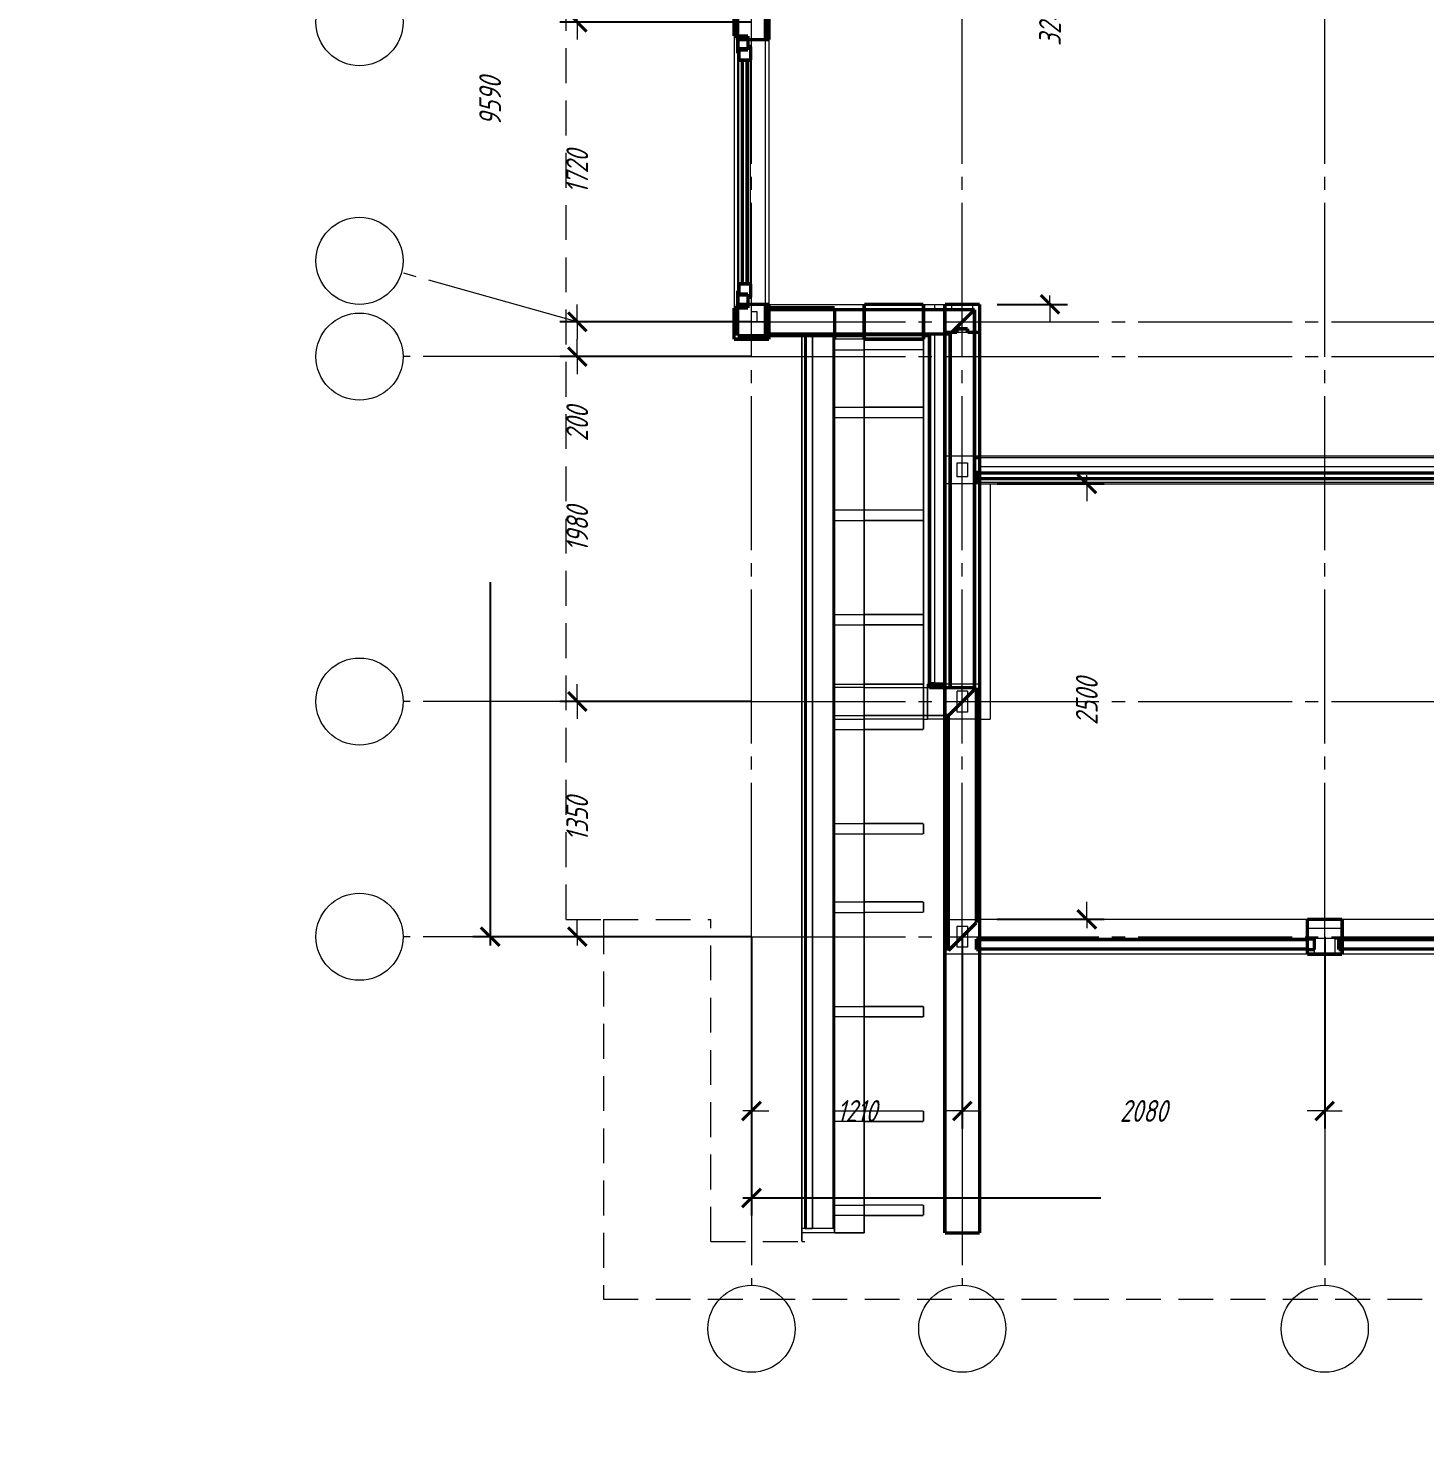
# Model space of a CAD drawing. Header units: millimetres. Extents: x 0 to 6720, y 0 to 297.
# Drawn here: x 2091.9 to 2252.2, y 0 to 162.2 of the extents above; entities that cross this region are included whole.
import ezdxf

# ---------------------------------------------------------------- set-up
doc = ezdxf.new("R2010")
doc.units = ezdxf.units.MM
for name, pattern in [('K5LT32768', [0]), ('K5LT_AXLED', [22.1875, 17.6875, -1.5, 1.5, -1.5]), ('K5LT_BASIC', [0]), ('K5LT_DASHED', [6, 4, -2]), ('K5LT_THIN', [0])]:
    doc.linetypes.add(name, pattern=pattern)
doc.layers.add('Системный слой', color=7, linetype='Continuous')
doc.styles.add('KDIMTEXTSTYLE', font='GOST_AU.SHX', dxfattribs={"width": 0.96, "oblique": 15, "height": 5})
doc.styles.add('KTEXTSTYLE', font='GOST_AU.SHX', dxfattribs={"width": 0.96, "height": 5})
doc.dimstyles.new('KDIMSTYLE (0.02)', dxfattribs={"dimtxt": 5, "dimasz": 1, "dimexe": 2, "dimexo": 0, "dimgap": 1, "dimtad": 1, "dimlfac": 50, "dimtxsty": 'KDIMTEXTSTYLE', "dimsah": 1, "dimcen": 0, "dimdle": 1, "dimadec": 0, "dimazin": 0, "dimtfac": 0.667, "dimtmove": 0, "dimatfit": 3, "dimfxl": 0, "dimtvp": 1, "dimtolj": 1, "dimtzin": 0, "dimarcsym": 0})

# ---------------------------------------------------------------- blocks, each defined once
blk = doc.blocks.new('U172')
at = {"layer": 'Системный слой', "color": 30, "linetype": 'K5LT_AXLED', "lineweight": 18}
for p, q in [((2154.91, 57.86), (2134.91, 57.86)), ((2174.91, 57.86), (2154.91, 57.86)), ((2174.91, 57.86), (2365.51, 57.86))]:
    blk.add_line(p, q, dxfattribs=at)
at = {"layer": 'Системный слой', "color": 7, "linetype": 'K5LT_THIN', "lineweight": 18}
blk.add_arc((2129.91, 57.86), 5, 0, 360, dxfattribs=at)
blk = doc.blocks.new('U173')
at = {"layer": 'Системный слой', "color": 30, "linetype": 'K5LT_AXLED', "lineweight": 18}
for p, q in [((2154.91, 84.86), (2134.91, 84.86)), ((2174.91, 84.86), (2154.91, 84.86)), ((2174.91, 84.86), (2365.51, 84.86))]:
    blk.add_line(p, q, dxfattribs=at)
at = {"layer": 'Системный слой', "color": 7, "linetype": 'K5LT_THIN', "lineweight": 18}
blk.add_arc((2129.91, 84.86), 5, 0, 360, dxfattribs=at)
blk = doc.blocks.new('U174')
at = {"layer": 'Системный слой', "color": 30, "linetype": 'K5LT_AXLED', "lineweight": 18}
for p, q in [((2154.91, 124.46), (2134.91, 124.46)), ((2174.91, 124.46), (2154.91, 124.46)), ((2174.91, 124.46), (2365.51, 124.46))]:
    blk.add_line(p, q, dxfattribs=at)
at = {"layer": 'Системный слой', "color": 7, "linetype": 'K5LT_THIN', "lineweight": 18}
blk.add_arc((2129.91, 124.46), 5, 0, 360, dxfattribs=at)
blk = doc.blocks.new('U175')
at = {"layer": 'Системный слой', "color": 30, "linetype": 'K5LT_AXLED', "lineweight": 18}
for p, q in [((2154.91, 128.46), (2134.72, 134.11)), ((2174.91, 128.46), (2154.91, 128.46)), ((2174.91, 128.46), (2365.51, 128.46))]:
    blk.add_line(p, q, dxfattribs=at)
at = {"layer": 'Системный слой', "color": 7, "linetype": 'K5LT_THIN', "lineweight": 18}
blk.add_arc((2129.91, 135.46), 5, 0, 360, dxfattribs=at)
blk = doc.blocks.new('U176')
at = {"layer": 'Системный слой', "color": 7, "linetype": 'K5LT_THIN', "lineweight": 18}
blk.add_arc((2129.91, 162.86), 5, 0, 360, dxfattribs=at)
blk = doc.blocks.new('U180')
at = {"layer": 'Системный слой', "color": 30, "linetype": 'K5LT_AXLED', "lineweight": 18}
for p, q in [((2174.91, 249.66), (2174.91, 289.66)), ((2174.91, 57.86), (2174.91, 249.66)), ((2174.91, 57.86), (2174.91, 37.86)), ((2174.91, 37.86), (2174.91, 17.86))]:
    blk.add_line(p, q, dxfattribs=at)
at = {"layer": 'Системный слой', "color": 7, "linetype": 'K5LT_THIN', "lineweight": 18}
blk.add_arc((2174.91, 12.86), 5, 0, 360, dxfattribs=at)
blk = doc.blocks.new('U181')
at = {"layer": 'Системный слой', "color": 30, "linetype": 'K5LT_AXLED', "lineweight": 18}
for p, q in [((2199.11, 249.66), (2199.11, 289.66)), ((2199.11, 57.86), (2199.11, 249.66)), ((2199.11, 57.86), (2199.11, 37.86)), ((2199.11, 37.86), (2199.11, 17.86))]:
    blk.add_line(p, q, dxfattribs=at)
at = {"layer": 'Системный слой', "color": 7, "linetype": 'K5LT_THIN', "lineweight": 18}
blk.add_arc((2199.11, 12.86), 5, 0, 360, dxfattribs=at)
blk = doc.blocks.new('U182')
at = {"layer": 'Системный слой', "color": 30, "linetype": 'K5LT_AXLED', "lineweight": 18}
for p, q in [((2240.71, 249.66), (2240.71, 289.66)), ((2240.71, 57.86), (2240.71, 249.66)), ((2240.71, 57.86), (2240.71, 37.86)), ((2240.71, 37.86), (2240.71, 17.86))]:
    blk.add_line(p, q, dxfattribs=at)
at = {"layer": 'Системный слой', "color": 7, "linetype": 'K5LT_THIN', "lineweight": 18}
blk.add_arc((2240.71, 12.86), 5, 0, 360, dxfattribs=at)
blk = doc.blocks.new('U171')
at = {"layer": 'Системный слой'}
for name in ['U180', 'U181', 'U182', 'U176', 'U175', 'U174', 'U173', 'U172']:
    blk.add_blockref(name, (0, 0), dxfattribs=at)
blk = doc.blocks.new('U206')
at = {"layer": 'Системный слой', "color": 7, "linetype": 'K5LT_DASHED', "lineweight": 18}
for p, q in [((2153.63, 59.86), (2153.63, 284.66)), ((2184.45, 125.26), (2187.85, 125.26)), ((2184.45, 118.66), (2187.85, 118.66)), ((2184.45, 117.46), (2187.85, 117.46)), ((2184.45, 106.86), (2187.85, 106.86)), ((2184.45, 105.66), (2187.85, 105.66)), ((2184.45, 94.86), (2187.85, 94.86)), ((2184.45, 93.66), (2187.85, 93.66)), ((2184.45, 86.86), (2187.85, 86.86)), ((2187.85, 86.46), (2184.45, 86.46)), ((2184.45, 83.26), (2187.85, 83.26)), ((2184.45, 82.86), (2187.85, 82.86)), ((2194.65, 82.86), (2195.11, 82.86)), ((2184.45, 81.66), (2187.85, 81.66)), ((2184.45, 70.86), (2187.85, 70.86)), ((2184.45, 69.66), (2187.85, 69.66)), ((2184.45, 61.86), (2187.85, 61.86)), ((2184.45, 60.66), (2187.85, 60.66)), ((2153.63, 59.86), (2157.91, 59.86)), ((2157.91, 59.86), (2157.91, 16.26)), ((2157.91, 59.86), (2170.23, 59.86)), ((2170.23, 22.86), (2170.23, 59.86)), ((2184.45, 49.86), (2187.85, 49.86)), ((2187.85, 48.66), (2184.45, 48.66)), ((2184.45, 37.86), (2187.85, 37.86)), ((2187.85, 36.66), (2184.45, 36.66)), ((2184.45, 27.06), (2187.85, 27.06)), ((2181.04, 24.36), (2180.7, 24.36)), ((2184.28, 24.36), (2181.9, 24.36)), ((2187.85, 25.86), (2184.45, 25.86)), ((2170.23, 22.86), (2180.7, 22.86)), ((2184.45, 23.86), (2180.7, 23.86)), ((2157.91, 16.26), (2407.11, 16.26))]:
    blk.add_line(p, q, dxfattribs=at)
at = {"layer": 'Системный слой', "color": 7, "linetype": 'K5LT32768', "lineweight": 18}
for p, q in [((2174.91, 160.86), (2174.91, 164.86)), ((2172.91, 161.26), (2172.91, 130.06)), ((2173.31, 160.86), (2173.31, 130.46)), ((2176.51, 130.46), (2176.51, 160.86)), ((2176.91, 160.86), (2176.91, 130.46)), ((2173.35, 159.3), (2173.35, 132.02)), ((2174.51, 159.91), (2173.45, 159.91)), ((2173.45, 159.91), (2173.45, 159.68)), ((2173.45, 132.82), (2173.45, 158.5)), ((2174.81, 132.82), (2174.81, 158.5)), ((2173.45, 131.41), (2173.45, 131.64)), ((2174.51, 131.41), (2173.45, 131.41)), ((2174.91, 129.66), (2174.91, 130.46)), ((2176.91, 130.46), (2187.85, 130.46)), ((2194.65, 130.46), (2195.91, 130.46)), ((2195.91, 130.46), (2195.91, 129.86)), ((2195.91, 130.46), (2197.11, 130.46)), ((2197.91, 129.86), (2197.91, 130.46)), ((2200.31, 129.86), (2200.31, 130.46)), ((2174.91, 129.66), (2175.51, 129.66)), ((2174.91, 128.46), (2174.91, 129.66)), ((2174.91, 126.86), (2174.91, 128.46)), ((2175.51, 128.46), (2174.91, 128.46)), ((2175.51, 129.66), (2175.51, 128.46)), ((2176.51, 128.46), (2175.51, 128.46)), ((2174.91, 126.86), (2174.91, 126.46)), ((2194.65, 126.86), (2187.85, 126.86)), ((2195.91, 127.06), (2195.91, 87.06)), ((2198.51, 127.26), (2199.71, 127.26)), ((2187.85, 126.46), (2184.45, 126.46)), ((2197.11, 113.06), (2197.71, 113.06)), ((2197.71, 113.06), (2200.51, 113.06)), ((2198.51, 112.26), (2199.71, 112.26)), ((2198.51, 110.66), (2198.51, 112.26)), ((2199.71, 112.26), (2199.71, 110.66)), ((2200.51, 113.06), (2201.11, 113.06)), ((2201.11, 113.06), (2257.11, 113.06)), ((2257.11, 112.86), (2201.11, 112.86)), ((2199.71, 110.66), (2198.51, 110.66)), ((2201.11, 111.06), (2200.71, 111.06)), ((2201.11, 111.86), (2257.11, 111.86)), ((2257.11, 111.18), (2201.11, 111.18)), ((2197.71, 109.86), (2197.11, 109.86)), ((2200.51, 109.86), (2197.71, 109.86)), ((2201.11, 109.86), (2200.51, 109.86)), ((2201.11, 110.06), (2257.11, 110.06)), ((2201.11, 109.86), (2202.31, 109.86)), ((2202.31, 109.86), (2202.31, 82.86)), ((2202.31, 109.86), (2257.11, 109.86)), ((2195.34, 87.06), (2195.91, 87.06)), ((2195.91, 87.06), (2195.91, 86.86)), ((2196.51, 86.86), (2196.51, 86.46)), ((2197.71, 86.86), (2197.11, 86.86)), ((2200.51, 86.86), (2197.71, 86.86)), ((2199.71, 86.06), (2198.51, 86.06)), ((2198.51, 84.26), (2198.51, 86.06)), ((2199.71, 86.06), (2199.71, 85.46)), ((2201.11, 86.86), (2200.51, 86.86)), ((2199.71, 85.46), (2199.71, 83.66)), ((2197.51, 82.86), (2197.11, 82.86)), ((2200.71, 82.86), (2197.51, 82.86)), ((2198.51, 83.66), (2198.51, 84.26)), ((2199.71, 83.66), (2198.51, 83.66)), ((2201.11, 82.86), (2200.71, 82.86)), ((2201.11, 82.86), (2202.31, 82.86)), ((2197.11, 59.86), (2197.51, 59.86)), ((2197.51, 59.86), (2200.71, 59.86)), ((2198.51, 59.06), (2199.71, 59.06)), ((2198.51, 57.26), (2198.51, 59.06)), ((2199.71, 59.06), (2199.71, 58.46)), ((2199.71, 58.46), (2199.71, 56.66)), ((2200.71, 59.86), (2201.11, 59.86)), ((2238.71, 59.86), (2201.11, 59.86)), ((2238.71, 58.86), (2242.71, 58.86)), ((2279.11, 59.86), (2242.71, 59.86)), ((2198.51, 56.66), (2198.51, 57.26)), ((2201.11, 57.62), (2238.71, 57.62)), ((2242.71, 57.66), (2238.71, 57.66)), ((2241.91, 55.86), (2241.91, 57.62)), ((2241.91, 57.62), (2242.31, 57.62)), ((2242.71, 57.62), (2280.31, 57.62)), ((2201.11, 55.86), (2197.11, 55.86)), ((2199.71, 56.66), (2198.51, 56.66)), ((2238.71, 55.86), (2201.11, 55.86)), ((2239.51, 56.38), (2239.51, 55.86)), ((2280.31, 55.86), (2242.71, 55.86))]:
    blk.add_line(p, q, dxfattribs=at)
at = {"layer": 'Системный слой', "color": 5, "linetype": 'K5LT_BASIC', "const_width": 0.4}
for points in [[(2172.91, 161.26), (2172.91, 164.46)], [(2173.31, 161.26), (2173.31, 164.46)], [(2176.51, 164.86), (2176.51, 160.86)], [(2176.91, 164.86), (2176.91, 160.86)], [(2173.31, 161.26), (2172.91, 161.26)], [(2174.51, 161.26), (2173.31, 161.26)], [(2173.31, 160.86), (2173.31, 161.26)], [(2173.35, 160.86), (2173.31, 160.86)], [(2173.35, 160.86), (2174.51, 160.86)], [(2173.35, 159.3), (2173.35, 160.86)], [(2174.51, 160.86), (2174.51, 161.26)], [(2174.51, 160.86), (2174.91, 160.86)], [(2174.51, 160.86), (2174.51, 160.06)], [(2176.51, 160.86), (2174.91, 160.86)], [(2176.91, 160.86), (2176.51, 160.86)], [(2173.45, 159.3), (2173.35, 159.3)], [(2174.51, 159.68), (2173.45, 159.68)], [(2173.45, 159.3), (2173.45, 159.68)], [(2173.45, 158.5), (2173.45, 159.3)], [(2174.51, 160.06), (2174.81, 160.06)], [(2174.51, 160.06), (2174.51, 159.91)], [(2174.51, 159.68), (2174.51, 159.91)], [(2174.81, 160.06), (2174.81, 158.5)], [(2173.85, 158.5), (2173.45, 158.5)], [(2173.85, 132.82), (2173.85, 158.5)], [(2173.85, 158.5), (2174.41, 158.5)], [(2174.41, 158.5), (2174.41, 132.82)], [(2174.81, 158.5), (2174.41, 158.5)], [(2173.45, 132.02), (2173.45, 132.82)], [(2173.45, 132.82), (2173.85, 132.82)], [(2174.41, 132.82), (2173.85, 132.82)], [(2174.41, 132.82), (2174.81, 132.82)], [(2174.81, 132.82), (2174.81, 131.26)], [(2173.35, 132.02), (2173.45, 132.02)], [(2173.35, 130.46), (2173.35, 132.02)], [(2173.45, 132.02), (2173.45, 131.64)], [(2173.45, 131.64), (2174.51, 131.64)], [(2174.51, 131.41), (2174.51, 131.64)], [(2174.51, 131.41), (2174.51, 131.26)], [(2174.81, 131.26), (2174.51, 131.26)], [(2174.51, 130.46), (2174.51, 131.26)], [(2172.91, 126.46), (2172.91, 130.06)], [(2172.91, 130.06), (2173.31, 130.06)], [(2173.31, 130.06), (2173.31, 130.46)], [(2173.31, 130.46), (2173.35, 130.46)], [(2173.31, 126.86), (2173.31, 130.06)], [(2173.31, 130.06), (2174.51, 130.06)], [(2173.35, 130.46), (2174.51, 130.46)], [(2174.51, 130.06), (2174.51, 130.46)], [(2174.91, 130.46), (2174.51, 130.46)], [(2174.91, 130.46), (2176.51, 130.46)], [(2176.51, 130.46), (2176.91, 130.46)], [(2176.51, 130.46), (2176.51, 130.06)], [(2176.51, 129.86), (2176.51, 130.06)], [(2176.51, 130.06), (2176.91, 130.06)], [(2176.51, 129.86), (2176.91, 129.86)], [(2176.51, 128.46), (2176.51, 129.86)], [(2176.91, 130.46), (2176.91, 130.06)], [(2176.91, 130.06), (2184.45, 130.06)], [(2176.91, 130.06), (2176.91, 129.86)], [(2176.91, 129.86), (2184.45, 129.86)], [(2176.91, 129.86), (2176.91, 127.06)], [(2184.45, 130.06), (2184.45, 129.86)], [(2184.45, 129.86), (2184.45, 127.06)], [(2184.45, 129.86), (2187.85, 129.86)], [(2187.85, 130.46), (2194.65, 130.46)], [(2187.85, 129.86), (2187.85, 130.46)], [(2187.85, 127.06), (2187.85, 129.86)], [(2187.85, 129.86), (2194.65, 129.86)], [(2194.65, 130.46), (2194.65, 129.86)], [(2195.91, 129.86), (2194.65, 129.86)], [(2194.65, 129.86), (2194.65, 127.06)], [(2197.11, 129.86), (2195.91, 129.86)], [(2197.11, 129.86), (2197.11, 130.46)], [(2197.11, 130.46), (2197.91, 130.46)], [(2197.11, 127.26), (2197.11, 129.86)], [(2197.91, 129.86), (2197.11, 129.86)], [(2197.91, 130.46), (2200.31, 130.46)], [(2197.91, 127.26), (2200.51, 129.86)], [(2200.31, 129.86), (2197.91, 129.86)], [(2200.31, 130.46), (2201.11, 130.46)], [(2200.51, 129.86), (2200.31, 129.86)], [(2200.51, 129.86), (2200.51, 127.26)], [(2201.11, 127.26), (2201.11, 130.46)], [(2176.51, 127.06), (2176.51, 128.46)], [(2174.91, 126.46), (2172.91, 126.46)], [(2174.91, 126.86), (2173.31, 126.86)], [(2176.51, 126.86), (2174.91, 126.86)], [(2176.91, 126.46), (2174.91, 126.46)], [(2176.91, 127.06), (2176.51, 127.06)], [(2176.51, 127.06), (2176.51, 126.86)], [(2176.91, 126.86), (2176.51, 126.86)], [(2184.45, 127.06), (2176.91, 127.06)], [(2176.91, 127.06), (2176.91, 126.86)], [(2176.91, 126.86), (2176.91, 126.46)], [(2180.7, 126.86), (2176.91, 126.86)], [(2180.7, 126.86), (2181.04, 126.86)], [(2181.04, 126.86), (2181.21, 126.86)], [(2181.21, 126.86), (2181.9, 126.86)], [(2181.9, 126.86), (2184.28, 126.86)], [(2184.28, 126.86), (2184.45, 126.86)], [(2184.45, 127.06), (2184.45, 126.86)], [(2187.85, 127.06), (2184.45, 127.06)], [(2184.45, 126.86), (2187.85, 126.86)], [(2184.45, 126.46), (2184.45, 126.86)], [(2187.85, 126.86), (2187.85, 127.06)], [(2194.65, 127.06), (2187.85, 127.06)], [(2187.85, 126.46), (2187.85, 126.86)], [(2187.85, 126.46), (2194.65, 126.46)], [(2194.65, 127.06), (2195.91, 127.06)], [(2194.65, 127.06), (2194.65, 126.86)], [(2194.65, 126.86), (2195.34, 126.86)], [(2194.65, 126.86), (2194.65, 126.46)], [(2195.34, 126.86), (2195.34, 87.06)], [(2195.91, 127.06), (2197.11, 127.06)], [(2197.91, 127.26), (2197.11, 127.26)], [(2197.11, 127.06), (2197.11, 127.26)], [(2197.71, 127.06), (2197.11, 127.06)], [(2197.11, 113.06), (2197.11, 127.06)], [(2197.91, 127.26), (2197.71, 127.06)], [(2197.71, 113.06), (2197.71, 127.06)], [(2198.51, 127.26), (2197.91, 127.26)], [(2198.51, 127.66), (2198.51, 127.26)], [(2199.71, 127.66), (2198.51, 127.66)], [(2199.71, 127.26), (2199.71, 127.66)], [(2200.51, 127.26), (2199.71, 127.26)], [(2201.11, 127.26), (2200.51, 127.26)], [(2200.51, 127.26), (2200.51, 113.06)], [(2201.11, 113.06), (2201.11, 127.26)], [(2197.11, 109.86), (2197.11, 113.06)], [(2197.71, 109.86), (2197.71, 113.06)], [(2200.51, 113.06), (2200.51, 112.86)], [(2200.51, 112.86), (2201.11, 112.86)], [(2200.51, 110.06), (2200.51, 112.86)], [(2201.11, 112.86), (2201.11, 113.06)], [(2201.11, 112.86), (2201.11, 111.86)], [(2201.11, 111.86), (2201.11, 111.18)], [(2201.11, 111.18), (2200.71, 111.18)], [(2200.71, 111.18), (2200.71, 111.06)], [(2200.71, 110.38), (2200.71, 111.06)], [(2200.71, 110.38), (2201.11, 110.38)], [(2201.11, 111.18), (2201.11, 111.1)], [(2201.11, 111.1), (2257.11, 111.1)], [(2201.11, 111.06), (2201.11, 111.1)], [(2201.11, 110.46), (2201.11, 111.06)], [(2257.11, 110.46), (2201.11, 110.46)], [(2201.11, 110.46), (2201.11, 110.38)], [(2201.11, 110.38), (2201.11, 110.06)], [(2197.11, 86.86), (2197.11, 109.86)], [(2197.71, 86.86), (2197.71, 109.86)], [(2201.11, 110.06), (2200.51, 110.06)], [(2200.51, 110.06), (2200.51, 109.86)], [(2200.51, 109.86), (2200.51, 86.86)], [(2201.11, 109.86), (2201.11, 110.06)], [(2201.11, 109.86), (2201.11, 86.86)], [(2195.34, 87.06), (2195.34, 86.86)], [(2195.91, 86.86), (2195.34, 86.86)], [(2195.34, 86.86), (2195.34, 86.46)], [(2196.51, 86.46), (2195.34, 86.46)], [(2196.51, 86.86), (2195.91, 86.86)], [(2197.11, 86.86), (2196.51, 86.86)], [(2197.11, 86.46), (2196.51, 86.46)], [(2197.11, 86.86), (2197.11, 86.46)], [(2197.11, 86.46), (2197.11, 83.26)], [(2197.11, 86.46), (2197.71, 86.46)], [(2197.71, 86.46), (2197.71, 86.86)], [(2200.51, 86.46), (2197.71, 86.46)], [(2200.71, 86.46), (2199.71, 85.46)], [(2200.51, 86.86), (2200.51, 86.46)], [(2200.51, 86.46), (2200.71, 86.46)], [(2200.71, 86.46), (2200.71, 82.86)], [(2201.11, 82.86), (2201.11, 86.86)], [(2198.51, 84.26), (2197.51, 83.26)], [(2199.71, 85.46), (2198.51, 84.26)], [(2197.51, 83.26), (2197.11, 83.26)], [(2197.11, 83.26), (2197.11, 82.86)], [(2197.11, 59.86), (2197.11, 82.86)], [(2197.51, 82.86), (2197.51, 83.26)], [(2197.51, 59.86), (2197.51, 82.86)], [(2200.71, 82.86), (2200.71, 59.86)], [(2201.11, 59.86), (2201.11, 82.86)], [(2197.11, 59.86), (2197.11, 55.86)], [(2197.51, 56.26), (2197.51, 59.86)], [(2200.71, 59.86), (2200.71, 59.46)], [(2201.11, 57.62), (2201.11, 59.86)], [(2238.71, 59.86), (2242.71, 59.86)], [(2238.71, 58.86), (2238.71, 59.86)], [(2242.71, 59.86), (2242.71, 58.86)], [(2199.71, 58.46), (2198.51, 57.26)], [(2200.71, 59.46), (2199.71, 58.46)], [(2238.71, 57.66), (2238.71, 58.86)], [(2242.71, 58.86), (2242.71, 57.66)], [(2198.51, 57.26), (2197.51, 56.26)], [(2200.71, 57.62), (2200.71, 56.38)], [(2201.11, 57.62), (2200.71, 57.62)], [(2201.11, 57.54), (2238.71, 57.54)], [(2201.11, 56.46), (2201.11, 57.54)], [(2238.71, 57.62), (2238.71, 57.66)], [(2239.51, 57.62), (2238.71, 57.62)], [(2238.71, 57.54), (2238.71, 56.46)], [(2239.51, 56.38), (2239.51, 57.62)], [(2242.71, 57.62), (2242.31, 57.62)], [(2242.31, 57.62), (2242.31, 56.38)], [(2242.71, 57.66), (2242.71, 57.62)], [(2242.71, 57.54), (2280.31, 57.54)], [(2242.71, 56.46), (2242.71, 57.54)], [(2197.11, 23.86), (2197.11, 55.86)], [(2200.71, 56.38), (2201.11, 56.38)], [(2238.71, 56.46), (2201.11, 56.46)], [(2201.11, 56.38), (2201.11, 55.86)], [(2201.11, 55.86), (2201.11, 23.86)], [(2238.71, 56.38), (2239.51, 56.38)], [(2238.71, 55.86), (2238.71, 56.38)], [(2239.51, 55.86), (2238.71, 55.86)], [(2239.51, 55.86), (2241.91, 55.86)], [(2242.71, 55.86), (2241.91, 55.86)], [(2242.31, 56.38), (2242.71, 56.38)], [(2280.31, 56.46), (2242.71, 56.46)], [(2242.71, 56.38), (2242.71, 55.86)], [(2201.11, 23.86), (2197.11, 23.86)]]:
    blk.add_lwpolyline(points, dxfattribs=at)
at = {"layer": 'Системный слой', "color": 7, "linetype": 'K5LT_DASHED', "const_width": 0.18}
for points in [[(2180.7, 24.36), (2180.7, 126.86)], [(2181.04, 24.36), (2181.04, 126.86)], [(2181.21, 24.36), (2181.21, 126.86)], [(2181.9, 126.86), (2181.9, 24.36)], [(2184.28, 24.36), (2184.28, 126.86)], [(2184.45, 125.26), (2184.45, 126.46)], [(2187.85, 125.26), (2187.85, 126.46)], [(2194.65, 126.46), (2194.65, 125.26)], [(2184.45, 118.66), (2184.45, 125.26)], [(2194.65, 125.26), (2187.85, 125.26)], [(2187.85, 125.26), (2187.85, 118.66)], [(2194.65, 118.66), (2194.65, 125.26)], [(2184.45, 117.46), (2184.45, 118.66)], [(2187.85, 117.46), (2187.85, 118.66)], [(2187.85, 118.66), (2194.65, 118.66)], [(2194.65, 118.66), (2194.65, 117.46)], [(2184.45, 106.86), (2184.45, 117.46)], [(2194.65, 117.46), (2187.85, 117.46)], [(2187.85, 117.46), (2187.85, 106.86)], [(2194.65, 106.86), (2194.65, 117.46)], [(2184.45, 105.66), (2184.45, 106.86)], [(2184.45, 94.86), (2184.45, 105.66)], [(2187.85, 105.66), (2187.85, 106.86)], [(2187.85, 106.86), (2194.65, 106.86)], [(2194.65, 105.66), (2187.85, 105.66)], [(2187.85, 105.66), (2187.85, 94.86)], [(2194.65, 106.86), (2194.65, 105.66)], [(2194.65, 94.86), (2194.65, 105.66)], [(2184.45, 93.66), (2184.45, 94.86)], [(2187.85, 93.66), (2187.85, 94.86)], [(2187.85, 94.86), (2194.65, 94.86)], [(2194.65, 94.86), (2194.65, 93.66)], [(2184.45, 86.86), (2184.45, 93.66)], [(2194.65, 93.66), (2187.85, 93.66)], [(2187.85, 93.66), (2187.85, 86.86)], [(2194.65, 86.86), (2194.65, 93.66)], [(2184.45, 86.46), (2184.45, 86.86)], [(2184.45, 83.26), (2184.45, 86.46)], [(2187.85, 86.86), (2194.65, 86.86)], [(2187.85, 86.46), (2187.85, 86.86)], [(2187.85, 83.26), (2187.85, 86.46)], [(2187.85, 86.46), (2194.65, 86.46)], [(2194.65, 86.86), (2194.65, 86.46)], [(2194.65, 86.46), (2194.65, 83.26)], [(2195.11, 86.46), (2194.65, 86.46)], [(2195.11, 86.46), (2195.11, 86.86)], [(2195.11, 86.86), (2195.34, 86.86)], [(2195.34, 86.46), (2195.11, 86.46)], [(2195.11, 83.26), (2195.11, 86.46)], [(2184.45, 82.86), (2184.45, 83.26)], [(2184.45, 81.66), (2184.45, 82.86)], [(2194.65, 83.26), (2187.85, 83.26)], [(2187.85, 82.86), (2187.85, 83.26)], [(2187.85, 81.66), (2187.85, 82.86)], [(2187.85, 82.86), (2194.65, 82.86)], [(2194.65, 83.26), (2194.65, 82.86)], [(2195.11, 83.26), (2194.65, 83.26)], [(2194.65, 82.86), (2194.65, 81.66)], [(2195.11, 83.26), (2195.11, 82.86)], [(2197.11, 83.26), (2195.11, 83.26)], [(2197.11, 82.86), (2195.11, 82.86)], [(2184.45, 70.86), (2184.45, 81.66)], [(2194.65, 81.66), (2187.85, 81.66)], [(2187.85, 81.66), (2187.85, 70.86)], [(2184.45, 69.66), (2184.45, 70.86)], [(2184.45, 61.86), (2184.45, 69.66)], [(2187.85, 69.66), (2187.85, 70.86)], [(2187.85, 70.86), (2194.65, 70.86)], [(2194.65, 69.66), (2187.85, 69.66)], [(2187.85, 69.66), (2187.85, 61.86)], [(2194.65, 70.86), (2194.65, 69.66)], [(2184.45, 60.66), (2184.45, 61.86)], [(2187.85, 60.66), (2187.85, 61.86)], [(2187.85, 61.86), (2194.65, 61.86)], [(2194.65, 61.86), (2194.65, 60.66)], [(2184.45, 49.86), (2184.45, 60.66)], [(2194.65, 60.66), (2187.85, 60.66)], [(2187.85, 60.66), (2187.85, 49.86)], [(2184.45, 48.66), (2184.45, 49.86)], [(2184.45, 37.86), (2184.45, 48.66)], [(2187.85, 49.86), (2194.65, 49.86)], [(2187.85, 48.66), (2187.85, 49.86)], [(2194.65, 48.66), (2187.85, 48.66)], [(2187.85, 48.66), (2187.85, 37.86)], [(2194.65, 49.86), (2194.65, 48.66)], [(2184.45, 36.66), (2184.45, 37.86)], [(2187.85, 37.86), (2194.65, 37.86)], [(2187.85, 36.66), (2187.85, 37.86)], [(2194.65, 37.86), (2194.65, 36.66)], [(2184.45, 27.06), (2184.45, 36.66)], [(2194.65, 36.66), (2187.85, 36.66)], [(2187.85, 36.66), (2187.85, 27.06)], [(2184.45, 25.86), (2184.45, 27.06)], [(2184.45, 24.36), (2184.45, 25.86)], [(2187.85, 27.06), (2194.65, 27.06)], [(2187.85, 25.86), (2187.85, 27.06)], [(2194.65, 25.86), (2187.85, 25.86)], [(2187.85, 25.86), (2187.85, 23.86)], [(2194.65, 27.06), (2194.65, 25.86)], [(2180.7, 23.86), (2180.7, 24.36)], [(2181.21, 24.36), (2181.04, 24.36)], [(2181.9, 24.36), (2181.21, 24.36)], [(2184.45, 24.36), (2184.28, 24.36)], [(2184.45, 23.86), (2184.45, 24.36)], [(2180.7, 22.86), (2180.7, 23.86)], [(2181.04, 22.86), (2180.7, 22.86)], [(2187.85, 23.86), (2184.45, 23.86)]]:
    blk.add_lwpolyline(points, dxfattribs=at)
blk = doc.blocks.new('KDIMARROW_03')
at = {"layer": 'Системный слой', "color": 0, "linetype": 'K5LT_BASIC', "lineweight": 40}
blk.add_line((-1.06, -1.06), (1.06, 1.06), dxfattribs=at)
at = {"layer": 'Системный слой', "color": 0, "linetype": 'K5LT_THIN', "lineweight": 18}
for q in [(-1, 0), (2, 0)]:
    blk.add_line((0, 0), q, dxfattribs=at)

msp = doc.modelspace()

# ---------------------------------------------------------------- block references
at = {"layer": 'Системный слой'}
for name in ['U171', 'U206']:
    msp.add_blockref(name, (0, 0), dxfattribs=at)

# ---------------------------------------------------------------- dimensions: what is measured, and where the dimension line sits
at = {"layer": 'Системный слой', "color": 7}
for base, p1, p2, location, override in [((2144.90785, 57.86262), (2174.90785, 249.66262), (2174.90785, 57.86262), (2144.90785, 153.76262), {"dimexo": 0, "dimpost": '\\H2.5;\\W0.965;\\Q15;<>', "dimblk1": 'KDIMARROW_03', "dimblk2": 'KDIMARROW_03', "dimse1": 0, "dimse2": 0, "dimclrt": 7, "dimtolj": 1}), ((2154.90785, 162.86262), (2174.90785, 197.26262), (2174.90785, 162.86262), (2154.90785, 180.06262), {"dimexo": 0, "dimpost": '\\H2.5;\\W0.965;\\Q15;<>', "dimblk1": 'KDIMARROW_03', "dimblk2": 'KDIMARROW_03', "dimse1": 0, "dimse2": 0, "dimclrt": 7, "dimtolj": 1}), ((2209.1741, 195.26262), (2201.10785, 130.46262), (2201.10785, 195.26262), (2209.1741, 162.86262), {"dimexo": 2, "dimpost": '\\H2.5;\\W0.965;\\Q15;<>', "dimblk1": 'KDIMARROW_03', "dimblk2": 'KDIMARROW_03', "dimse1": 0, "dimse2": 0, "dimclrt": 7, "dimtolj": 1}), ((2154.90785, 128.46262), (2174.90785, 162.86262), (2174.90785, 128.46262), (2154.90785, 145.66262), {"dimexo": 0, "dimpost": '\\H2.5;\\W0.965;\\Q15;<>', "dimblk1": 'KDIMARROW_03', "dimblk2": 'KDIMARROW_03', "dimse1": 0, "dimse2": 0, "dimclrt": 7, "dimtolj": 1}), ((2154.90785, 124.46262), (2174.90785, 128.46262), (2174.90785, 124.46262), (2154.90785, 116.72559), {"dimexo": 0, "dimpost": '\\H2.5;\\W0.965;\\Q15;<>', "dimblk1": 'KDIMARROW_03', "dimblk2": 'KDIMARROW_03', "dimse1": 0, "dimse2": 0, "dimclrt": 7, "dimtolj": 1}), ((2154.90785, 84.86262), (2174.90785, 124.46262), (2174.90785, 84.86262), (2154.90785, 104.66262), {"dimexo": 0, "dimpost": '\\H2.5;\\W0.965;\\Q15;<>', "dimblk1": 'KDIMARROW_03', "dimblk2": 'KDIMARROW_03', "dimse1": 0, "dimse2": 0, "dimclrt": 7, "dimtolj": 1}), ((2213.397, 59.86262), (2201.10783, 109.86262), (2201.10785, 59.86262), (2213.397, 84.86262), {"dimexo": 2, "dimpost": '\\H2.5;\\W0.965;\\Q15;<>', "dimblk1": 'KDIMARROW_03', "dimblk2": 'KDIMARROW_03', "dimse1": 0, "dimse2": 0, "dimclrt": 7, "dimtolj": 1}), ((2154.90785, 57.86262), (2174.90785, 84.86262), (2174.90785, 57.86262), (2154.90785, 71.36262), {"dimexo": 0, "dimpost": '\\H2.5;\\W0.965;\\Q15;<>', "dimblk1": 'KDIMARROW_03', "dimblk2": 'KDIMARROW_03', "dimse1": 0, "dimse2": 0, "dimclrt": 7, "dimtolj": 1})]:
    msp.add_linear_dim(base=base, p1=p1, p2=p2, angle=90, location=location, dimstyle='KDIMSTYLE (0.02)', override=override, dxfattribs=at).render()
for base, p1, p2, location in [((2174.90785, 37.86262), (2199.10785, 57.86262), (2174.90785, 57.86262), (2187.00785, 37.86262)), ((2174.90785, 27.86262), (2365.50785, 57.86262), (2174.90785, 57.86262), (2270.20785, 27.86262)), ((2199.10785, 37.86262), (2240.70785, 57.86262), (2199.10785, 57.86262), (2219.90785, 37.86262)), ((2240.70785, 37.86262), (2282.30785, 57.86262), (2240.70785, 57.86262), (2261.50785, 37.86262))]:
    msp.add_linear_dim(base=base, p1=p1, p2=p2, location=location, dimstyle='KDIMSTYLE (0.02)', override={"dimexo": 0, "dimpost": '\\H2.5;\\W0.965;\\Q15;<>', "dimblk1": 'KDIMARROW_03', "dimblk2": 'KDIMARROW_03', "dimse1": 0, "dimse2": 0, "dimclrt": 7, "dimtolj": 1}, dxfattribs=at).render()

doc.saveas('drawing.dxf')
